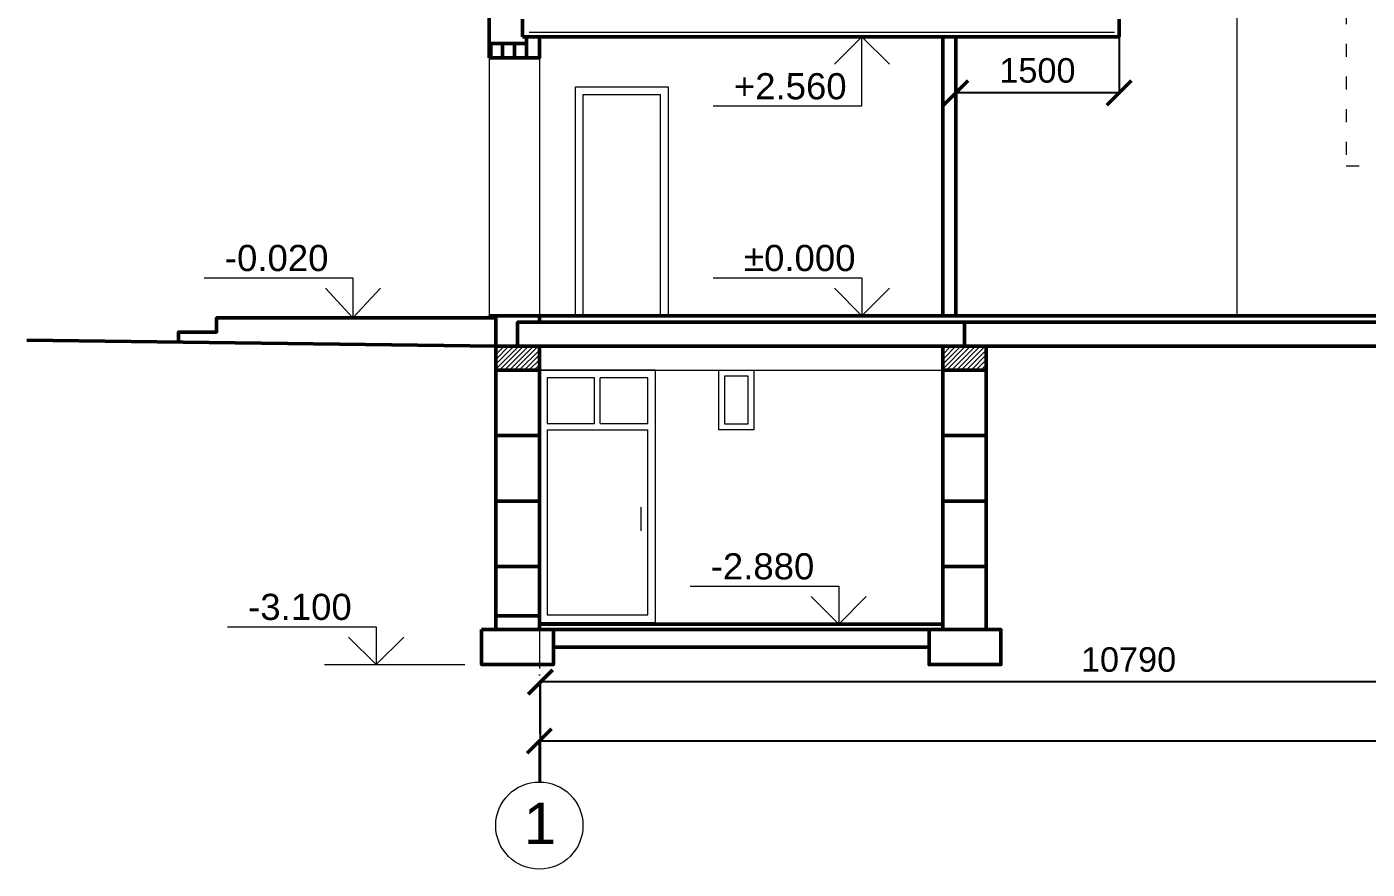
# Model space of a CAD drawing. Header units: millimetres. Extents: x 159 to 5807, y 71 to 6378.
# Drawn here: x 338 to 1568, y 1879 to 2651 of the extents above; entities that cross this region are included whole.
import ezdxf

# ---------------------------------------------------------------- set-up
doc = ezdxf.new("R2010")
doc.units = ezdxf.units.MM
doc.linetypes.add('ACAD_ISO03W100', pattern=[30, 12, -18])
doc.linetypes.add('ACAD_ISO04W100', pattern=[30, 24, -3, 0, -3])
for name, color, linetype, lineweight in [('dim', 4, 'Continuous', 13), ('fasad', 251, 'Continuous', 15), ('hatch', 253, 'Continuous', 5), ('wall', 5, 'Continuous', 50)]:
    doc.layers.add(name, color=color, linetype=linetype, lineweight=lineweight)
doc.styles.add('dim_st2', font='arial.ttf')
doc.styles.get("Standard").update_dxf_attribs({"font": 'arial.ttf'})
doc.linetypes.add('FENCELINE1', pattern='A,6.35,-2.54,[133,ltypeshp.shx,S=2.54,R=0,X=-2.54,Y=0],-2.54,25.4', length=36.83)
doc.dimstyles.new('dims_100', dxfattribs={"dimscale": 9, "dimtxt": 2.5, "dimasz": 2.5, "dimexe": 0, "dimexo": 0, "dimgap": 1, "dimtad": 1, "dimlfac": 10, "dimrnd": 5, "dimtxsty": 'dim_st2', "dimblk": '1q', "dimcen": 2.5, "dimadec": 0, "dimazin": 0, "dimtfac": 1, "dimtmove": 1, "dimatfit": 2, "dimldrblk": '1q', "dimfxl": 1, "dimarcsym": 0})

# ---------------------------------------------------------------- blocks, each defined once
blk = doc.blocks.new('1q')
at = {"color": 0, "linetype": 'ByBlock', "const_width": 0.15}
blk.add_lwpolyline([(-0.5, -0.5), (0.5, 0.5)], dxfattribs=at)
blk = doc.blocks.new('*D59')
at = {"layer": 'Defpoints', "color": 0, "transparency": 16777216}
for p in [(3098.2, 1996.2), (808.2, 1958.5), (3098.2, 1958.5)]:
    blk.add_point(p, dxfattribs=at)
at = {"layer": 'dim', "color": 0, "lineweight": -2, "transparency": 16777216}
for p, q in [((808.2, 1958.5), (808.2, 1996.2)), ((808.2, 1996.2), (3098.2, 1996.2)), ((3098.2, 1958.5), (3098.2, 1996.2))]:
    blk.add_line(p, q, dxfattribs=at)
at = {"layer": 'dim', "color": 0, "lineweight": -2, "transparency": 16777216, "xscale": 22.5, "yscale": 22.5, "zscale": 22.5, "rotation": 180}
blk.add_blockref('1q', (808.2, 1996.2), dxfattribs=at)
at = {"layer": 'dim', "color": 0, "lineweight": -2, "transparency": 16777216, "xscale": 22.5, "yscale": 22.5, "zscale": 22.5}
blk.add_blockref('1q', (3098.2, 1996.2), dxfattribs=at)
at = {"layer": 'dim', "color": 0, "transparency": 16777216, "insert": (1953.2, 2016.7), "char_height": 22.5, "attachment_point": 5, "style": 'dim_st2'}
blk.add_mtext('22900', dxfattribs=at)
blk = doc.blocks.new('*D77')
at = {"layer": 'Defpoints', "color": 0, "transparency": 16777216}
for p in [(1190.2, 2642.4), (1340, 2642.4), (1190.2, 2590.8)]:
    blk.add_point(p, dxfattribs=at)
at = {"layer": 'dim', "color": 0, "lineweight": -2, "transparency": 16777216}
for p, q in [((1190.2, 2642.4), (1190.2, 2590.8)), ((1340, 2642.4), (1340, 2590.8)), ((1340, 2590.8), (1190.2, 2590.8))]:
    blk.add_line(p, q, dxfattribs=at)
at = {"layer": 'dim', "color": 0, "lineweight": -2, "transparency": 16777216, "xscale": 22.5, "yscale": 22.5, "zscale": 22.5, "rotation": 180}
blk.add_blockref('1q', (1190.2, 2590.8), dxfattribs=at)
at = {"layer": 'dim', "color": 0, "lineweight": -2, "transparency": 16777216, "xscale": 22.5, "yscale": 22.5, "zscale": 22.5}
blk.add_blockref('1q', (1340, 2590.8), dxfattribs=at)
at = {"layer": 'dim', "color": 0, "transparency": 16777216, "insert": (1265.1, 2611.3), "char_height": 22.5, "attachment_point": 5, "style": 'dim_st2'}
blk.add_mtext('1500', dxfattribs=at)
blk = doc.blocks.new('*D86')
at = {"layer": 'Defpoints', "color": 0, "transparency": 16777216}
for p in [(809.2, 2050.3), (809.2, 1958.5), (1888.2, 1958.5)]:
    blk.add_point(p, dxfattribs=at)
at = {"layer": 'dim', "color": 0, "lineweight": -2, "transparency": 16777216}
for p, q in [((809.2, 1958.5), (809.2, 2050.3)), ((1888.2, 2050.3), (809.2, 2050.3)), ((1888.2, 1958.5), (1888.2, 2050.3))]:
    blk.add_line(p, q, dxfattribs=at)
at = {"layer": 'dim', "color": 0, "lineweight": -2, "transparency": 16777216, "xscale": 22.5, "yscale": 22.5, "zscale": 22.5, "rotation": 180}
blk.add_blockref('1q', (809.2, 2050.3), dxfattribs=at)
at = {"layer": 'dim', "color": 0, "lineweight": -2, "transparency": 16777216, "xscale": 22.5, "yscale": 22.5, "zscale": 22.5}
blk.add_blockref('1q', (1888.2, 2050.3), dxfattribs=at)
at = {"layer": 'dim', "color": 0, "transparency": 16777216, "insert": (1348.7, 2070.8), "char_height": 22.5, "attachment_point": 5, "style": 'dim_st2'}
blk.add_mtext('10790', dxfattribs=at)

msp = doc.modelspace()

# ---------------------------------------------------------------- hatches: boundary and pattern name
at = {"layer": 'hatch'}
h = msp.add_hatch(dxfattribs=at)
h.set_pattern_fill('ANSI31', color=256, style=0)
h.set_pattern_definition([(45, (-151617.644, -45401.6022), (-2.24506403, 2.24506403), [])])
h.paths.add_polyline_path([(808.1861, 2358.3707), (768.1861, 2358.3707), (768.1861, 2336.3707), (808.1861, 2336.3707)])
h = msp.add_hatch(dxfattribs=at)
h.set_pattern_fill('ANSI31', color=256, style=0)
h.set_pattern_definition([(45, (-151207.644, -45401.6022), (-2.24506403, 2.24506403), [])])
h.paths.add_polyline_path([(1218.1861, 2358.3707), (1178.1861, 2358.3707), (1178.1861, 2336.3707), (1218.1861, 2336.3707)])

# ---------------------------------------------------------------- linework, layer by layer
at = {"layer": 'dim'}
for p, q in [((1104.0946, 2642.3707), (1078.8467, 2617.1812)), ((1104.0946, 2578.862), (1104.0946, 2642.3707)), ((1104.0946, 2642.3707), (1129.3426, 2617.1812)), ((967.7447, 2578.862), (1104.0946, 2578.862)), ((500.8361, 2421.0146), (637.1861, 2421.0146)), ((637.1861, 2384.3707), (611.9381, 2411.5602)), ((637.1861, 2421.0146), (637.1861, 2384.3707)), ((637.1861, 2384.3707), (662.434, 2411.5602)), ((967.7447, 2421.0146), (1104.0946, 2421.0146)), ((1104.0946, 2386.3707), (1078.8467, 2411.5602)), ((1104.0946, 2421.0146), (1104.0946, 2386.3707)), ((1104.0946, 2386.3707), (1129.3426, 2411.5602)), ((901.3251, 2210.7965), (901.3251, 2189.0661)), ((946.5022, 2138.1221), (1082.8522, 2138.1221)), ((1082.8522, 2103.4783), (1057.6042, 2128.6678)), ((1082.8522, 2138.1221), (1082.8522, 2103.4783)), ((1082.8522, 2103.4783), (1108.1002, 2128.6678)), ((522.1636, 2100.9086), (658.5135, 2100.9086)), ((658.5135, 2066.2648), (633.2655, 2091.4543)), ((658.5135, 2100.9086), (658.5135, 2066.2648)), ((658.5135, 2066.2648), (683.7615, 2091.4543)), ((611.0427, 2066.2648), (739.8765, 2066.2648))]:
    msp.add_line(p, q, dxfattribs=at)
at = {"layer": 'dim', "linetype": 'ACAD_ISO04W100', "ltscale": 2}
msp.add_line((808.1861, 2230.9472), (808.1861, 1958.536), dxfattribs=at)
at = {"layer": 'dim', "color": 18, "true_color": 0x000000}
msp.add_circle((808.1861, 1918.536), 40, dxfattribs=at)
at = {"layer": 'fasad'}
for p, q in [((1448.1861, 3099.5888), (1448.1861, 2386.3707)), ((762.1861, 2622.9742), (762.1861, 2386.3707)), ((808.1861, 2622.9742), (808.1861, 2386.3707)), ((808.1861, 2336.3707), (1178.1861, 2336.3707)), ((858.8342, 2287.3319), (858.8342, 2329.2297)), ((864.1037, 2287.3319), (864.1037, 2329.2297)), ((815.327, 2287.3319), (858.8342, 2287.3319)), ((864.1037, 2287.3319), (907.6109, 2287.3319)), ((815.327, 2281.5325), (907.6109, 2281.5325))]:
    msp.add_line(p, q, dxfattribs=at)
at = {"layer": 'fasad', "linetype": 'FENCELINE1', "ltscale": 0.34}
for p, q in [((798.9826, 2646.6017), (913.9826, 2646.6017)), ((913.9826, 2646.6017), (1028.9826, 2646.6017)), ((1028.9826, 2646.6017), (1143.9826, 2646.6017)), ((1143.9826, 2646.6017), (1258.9826, 2646.6017)), ((1258.9826, 2646.6017), (1335.6973, 2646.6017))]:
    msp.add_line(p, q, dxfattribs=at)
at = {"layer": 'fasad', "linetype": 'ACAD_ISO03W100'}
msp.add_line((1548.1861, 2523.7964), (1566.4166, 2523.7964), dxfattribs=at)
msp.add_lwpolyline([(1548.1861, 2725.8699), (1548.1861, 2523.7964)], dxfattribs=at)
at = {"layer": 'fasad'}
for points in [[(841.3254, 2386.3707), (841.3254, 2596.3707), (926.3254, 2596.3707), (926.3254, 2386.3707)], [(848.4663, 2386.3707), (848.4663, 2589.2297), (919.1844, 2589.2297), (919.1844, 2386.3707)], [(858.8342, 2329.2297), (815.327, 2329.2297), (815.327, 2287.3319)], [(907.6109, 2287.3319), (907.6109, 2329.2297), (864.1037, 2329.2297)], [(815.327, 2281.5325), (815.327, 2111.881), (907.6109, 2111.881), (907.6109, 2281.5325)]]:
    msp.add_lwpolyline(points, dxfattribs=at)
for points in [[(914.7518, 2336.3707), (808.1861, 2336.3707), (808.1861, 2104.74), (914.7518, 2104.74)], [(972.9717, 2336.3707), (1004.8277, 2336.3707), (1004.8277, 2281.5325), (972.9717, 2281.5325)], [(978.2412, 2331.1012), (999.5582, 2331.1012), (999.5582, 2286.802), (978.2412, 2286.802)]]:
    msp.add_lwpolyline(points, close=True, dxfattribs=at)
at = {"layer": 'wall'}
for p, q in [((762.1861, 2622.9742), (762.1861, 3146.4723)), ((792.8455, 2642.3707), (792.8455, 2658.3707)), ((1339.9754, 2658.3707), (1339.9754, 2642.3707)), ((808.1861, 2622.9742), (808.1861, 2642.3707)), ((1178.1861, 2386.3707), (1178.1861, 2642.3707)), ((1190.1861, 2386.3707), (1190.1861, 2642.3707)), ((808.1861, 2622.9742), (762.1861, 2622.9742)), ((762.1861, 2384.3707), (762.1861, 2386.3707)), ((808.1861, 2380.3707), (808.1861, 2386.3707)), ((762.1861, 2384.3707), (768.1861, 2384.3707)), ((1198.1861, 2358.3707), (1198.1861, 2380.3707)), ((768.1861, 2358.3707), (338.0225, 2363.8707)), ((1218.1861, 2358.3707), (2393.9332, 2358.3707)), ((768.1861, 2276.3707), (808.1861, 2276.3707)), ((1178.1861, 2276.3707), (1218.1861, 2276.3707)), ((768.1861, 2216.3707), (808.1861, 2216.3707)), ((1178.1861, 2216.3707), (1218.1861, 2216.3707)), ((768.1861, 2156.3707), (808.1861, 2156.3707)), ((1178.1861, 2156.3707), (1218.1861, 2156.3707)), ((821.1596, 2082.3177), (1165.6553, 2082.3177))]:
    msp.add_line(p, q, dxfattribs=at)
for points in [[(774.5128, 2622.9742), (763.6051, 2622.9742), (763.6051, 2636.0005), (774.5128, 2636.0005)], [(785.4206, 2622.9742), (774.5128, 2622.9742), (774.5128, 2636.0005), (785.4206, 2636.0005)], [(796.3284, 2622.9742), (785.4206, 2622.9742), (785.4206, 2636.0005), (796.3284, 2636.0005)], [(808.1861, 2642.3707), (796.3284, 2642.3707), (796.3284, 2622.9742), (808.1861, 2622.9742)], [(808.1861, 2358.3707), (768.1861, 2358.3707), (768.1861, 2336.3707), (808.1861, 2336.3707)], [(1218.1861, 2358.3707), (1178.1861, 2358.3707), (1178.1861, 2336.3707), (1218.1861, 2336.3707)], [(755.2125, 2098.3707), (821.1596, 2098.3707), (821.1596, 2066.2648), (755.2125, 2066.2648)], [(1165.6553, 2098.3707), (1231.6024, 2098.3707), (1231.6024, 2066.2648), (1165.6553, 2066.2648)]]:
    msp.add_lwpolyline(points, close=True, dxfattribs=at)
for points in [[(792.8455, 2642.3707), (1339.9754, 2642.3707)], [(762.1861, 2386.3707), (2388.186, 2386.3707)], [(762.1861, 2384.3707), (512.1861, 2384.3707), (512.1861, 2371.3707), (477.1861, 2371.3707), (477.1861, 2362.0914)], [(768.1861, 2384.3707), (768.1861, 2098.3707), (808.1861, 2098.3707), (808.1861, 2358.3707)], [(1178.1861, 2380.3707), (788.1861, 2380.3707), (788.1861, 2358.3707), (1178.1861, 2358.3707)], [(2388.186, 2380.3707), (1178.1861, 2380.3707)], [(1178.1861, 2358.3707), (1178.1861, 2098.3707), (1218.1861, 2098.3707), (1218.1861, 2358.3707)], [(1178.1861, 2358.3707), (1178.1861, 2336.3707), (1218.1861, 2336.3707), (1218.1861, 2358.3707)], [(768.1861, 2098.3707), (768.1861, 2111.1094), (808.1861, 2111.1094), (808.1861, 2098.3707)], [(808.1861, 2103.4783), (1178.1861, 2103.4783)], [(808.1861, 2098.3707), (1178.1861, 2098.3707)]]:
    msp.add_lwpolyline(points, dxfattribs=at)

# ---------------------------------------------------------------- texts
at = {"layer": 'dim'}
for s, p in [('+2.560', (986.6214, 2584.934)), ('-0.020', (519.7128, 2427.3345)), (' %%P0.000', (986.6214, 2427.3345)), ('-2.880', (965.3789, 2144.4421)), ('-3.100', (541.0403, 2107.2286))]:
    msp.add_text(s, height=24, dxfattribs=at).set_placement(p)
at = {"layer": 'dim', "color": 18, "true_color": 0x000000, "insert": (808.7921, 1920.6152), "char_height": 38, "attachment_point": 5, "style": 'dim_st2'}
msp.add_mtext('1', dxfattribs=at)

# ---------------------------------------------------------------- dimensions: what is measured, and where the dimension line sits
at = {"layer": 'dim'}
for base, p1, p2, picture, middle in [((1190.1861, 2590.7872), (1339.9754, 2642.3707), (1190.1861, 2642.3707), '*D77', (1265.0807, 2611.2751)), ((809.225, 2050.2994), (1888.186, 1958.536), (809.225, 1958.5225), '*D86', (1348.7055, 2070.7873)), ((3098.186, 1996.1697), (808.1861, 1958.536), (3098.186, 1958.536), '*D59', (1953.186, 2016.6576))]:
    dim = msp.add_linear_dim(base=base, p1=p1, p2=p2, dimstyle='dims_100', dxfattribs=at)
    dim.commit()
    dim.dimension.update_dxf_attribs({"geometry": picture, "text_midpoint": middle})

doc.saveas('drawing.dxf')
